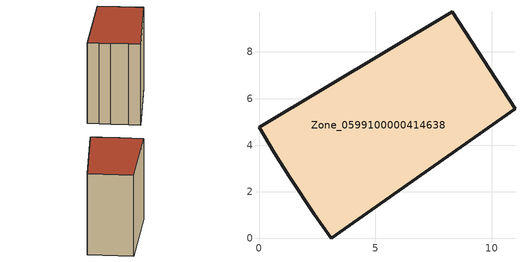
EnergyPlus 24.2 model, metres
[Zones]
Zone_0599100000414638
 floor ground (C_G): 1.33,2.61 0.66,3.68 0,4.76 8.29,9.72 11,5.57 3.1,0 2.38,1.04 z0.04
 wall outside (C_F): 0.66,3.68 1.33,2.61 2.38,1.04 3.1,0 11,5.57 8.29,9.72 0,4.76 0.66,3.68 z0.04:9.45
 roof outside (C_R): 3.1,0 11,5.57 8.29,9.72 0,4.76 0.66,3.68 1.33,2.61 2.38,1.04 z9.45
[BUILDING]
Pand.0599100000414638: North Axis=0; Terrain=City; Loads Convergence Tolerance Value=0.04; Temperature Convergence Tolerance Value=0.4; Solar Distribution=FullExterior; Maximum Number of Warmup Days=25; Minimum Number of Warmup Days=1
[Site:Location]
Rotterdam.The.Hague.AP_ZH_NLD Design_Conditions: Latitude=51.96; Longitude=4.45; Time Zone=1; Elevation=-4.5
[SITE:GROUNDTEMPERATURE:BUILDINGSURFACE]
18, 18, 18, 18, 18, 18, 18, 18, 18, 18, 18, 18
[MATERIAL] Thermal Absorptance=0.9; Solar Absorptance=0.7; Visible Absorptance=0.7
Name | Roughness | Thickness | Conductivity | Density | Specific Heat
G.TI.1992-2005 | MediumSmooth | 0.15 | 0.06 | 540 | 1210
F.TI.1992-2005 | Rough | 0.3 | 0.12 | 1920 | 840
R.TI.1992-2005 | MediumRough | 0.2 | 0.08 | 1500 | 1000
[CONSTRUCTION]
C_G: G.TI.1992-2005
C_F: F.TI.1992-2005
C_R: R.TI.1992-2005
[ZONE]
Zone_0599100000414638: Type=1; Multiplier=1; Ceiling Height=Autocalculate; Volume=Autocalculate; Floor Area=autocalculate; Part of Total Floor Area=Yes
[ZONEINFILTRATION:DESIGNFLOWRATE]
Infil_Zone_0599100000414638: Zone or ZoneList or Space or SpaceList=Zone_0599100000414638; Schedule=AlwaysOn; Design Flow Rate Calculation Method=Flow/Area; Flow Rate per Floor Area=0.0015; Constant Term Coefficient=1; Temperature Term Coefficient=0; Velocity Term Coefficient=0; Velocity Squared Term Coefficient=0
[HVACTEMPLATE:ZONE:IDEALLOADSAIRSYSTEM]
Zone_0599100000414638: Maximum Heating Supply Air Temperature=50; Minimum Cooling Supply Air Temperature=13; Maximum Heating Supply Air Humidity Ratio=0.0156; Minimum Cooling Supply Air Humidity Ratio=0.0077; Heating Limit=NoLimit; Cooling Limit=NoLimit; Dehumidification Control Type=ConstantSensibleHeatRatio; Cooling Sensible Heat Ratio=0.7; Dehumidification Setpoint=60; Humidification Control Type=None; Humidification Setpoint=30; Outdoor Air Method=None; Outdoor Air Flow Rate per Person=0.00944; Outdoor Air Flow Rate per Zone Floor Area=0; Outdoor Air Flow Rate per Zone=0; Demand Controlled Ventilation Type=None; Outdoor Air Economizer Type=NoEconomizer; Heat Recovery Type=None; Sensible Heat Recovery Effectiveness=0.7; Latent Heat Recovery Effectiveness=0.65
[ZONECONTROL:THERMOSTAT]
ThermostatControl_Zone_0599100000414638: Zone or ZoneList=Zone_0599100000414638; Control Type Schedule=DualSetpointControlType; Control 1=Thermostat_Zone_0599100000414638; Temperature Difference Between Cutout And Setpoint=0
[THERMOSTATSETPOINT:DUALSETPOINT]
Thermostat_Zone_0599100000414638: Heating Setpoint Temperature Schedule=HeatingSetpoint_Zone_0599100000414638; Cooling Setpoint Temperature Schedule=CoolingSetpoint_Zone_0599100000414638
[SCHEDULE:COMPACT]
HeatingSetpoint_Zone_0599100000414638: Through: 12/31, For: AllDays, Until: 24:00, 21
CoolingSetpoint_Zone_0599100000414638: Through: 12/31, For: AllDays, Until: 24:00, 24
DualSetpointControlType: Through: 12/31, For: AllDays, Until: 24:00, 4
AlwaysOn: Through: 12/31, For: AllDays, Until: 24:00, 1
